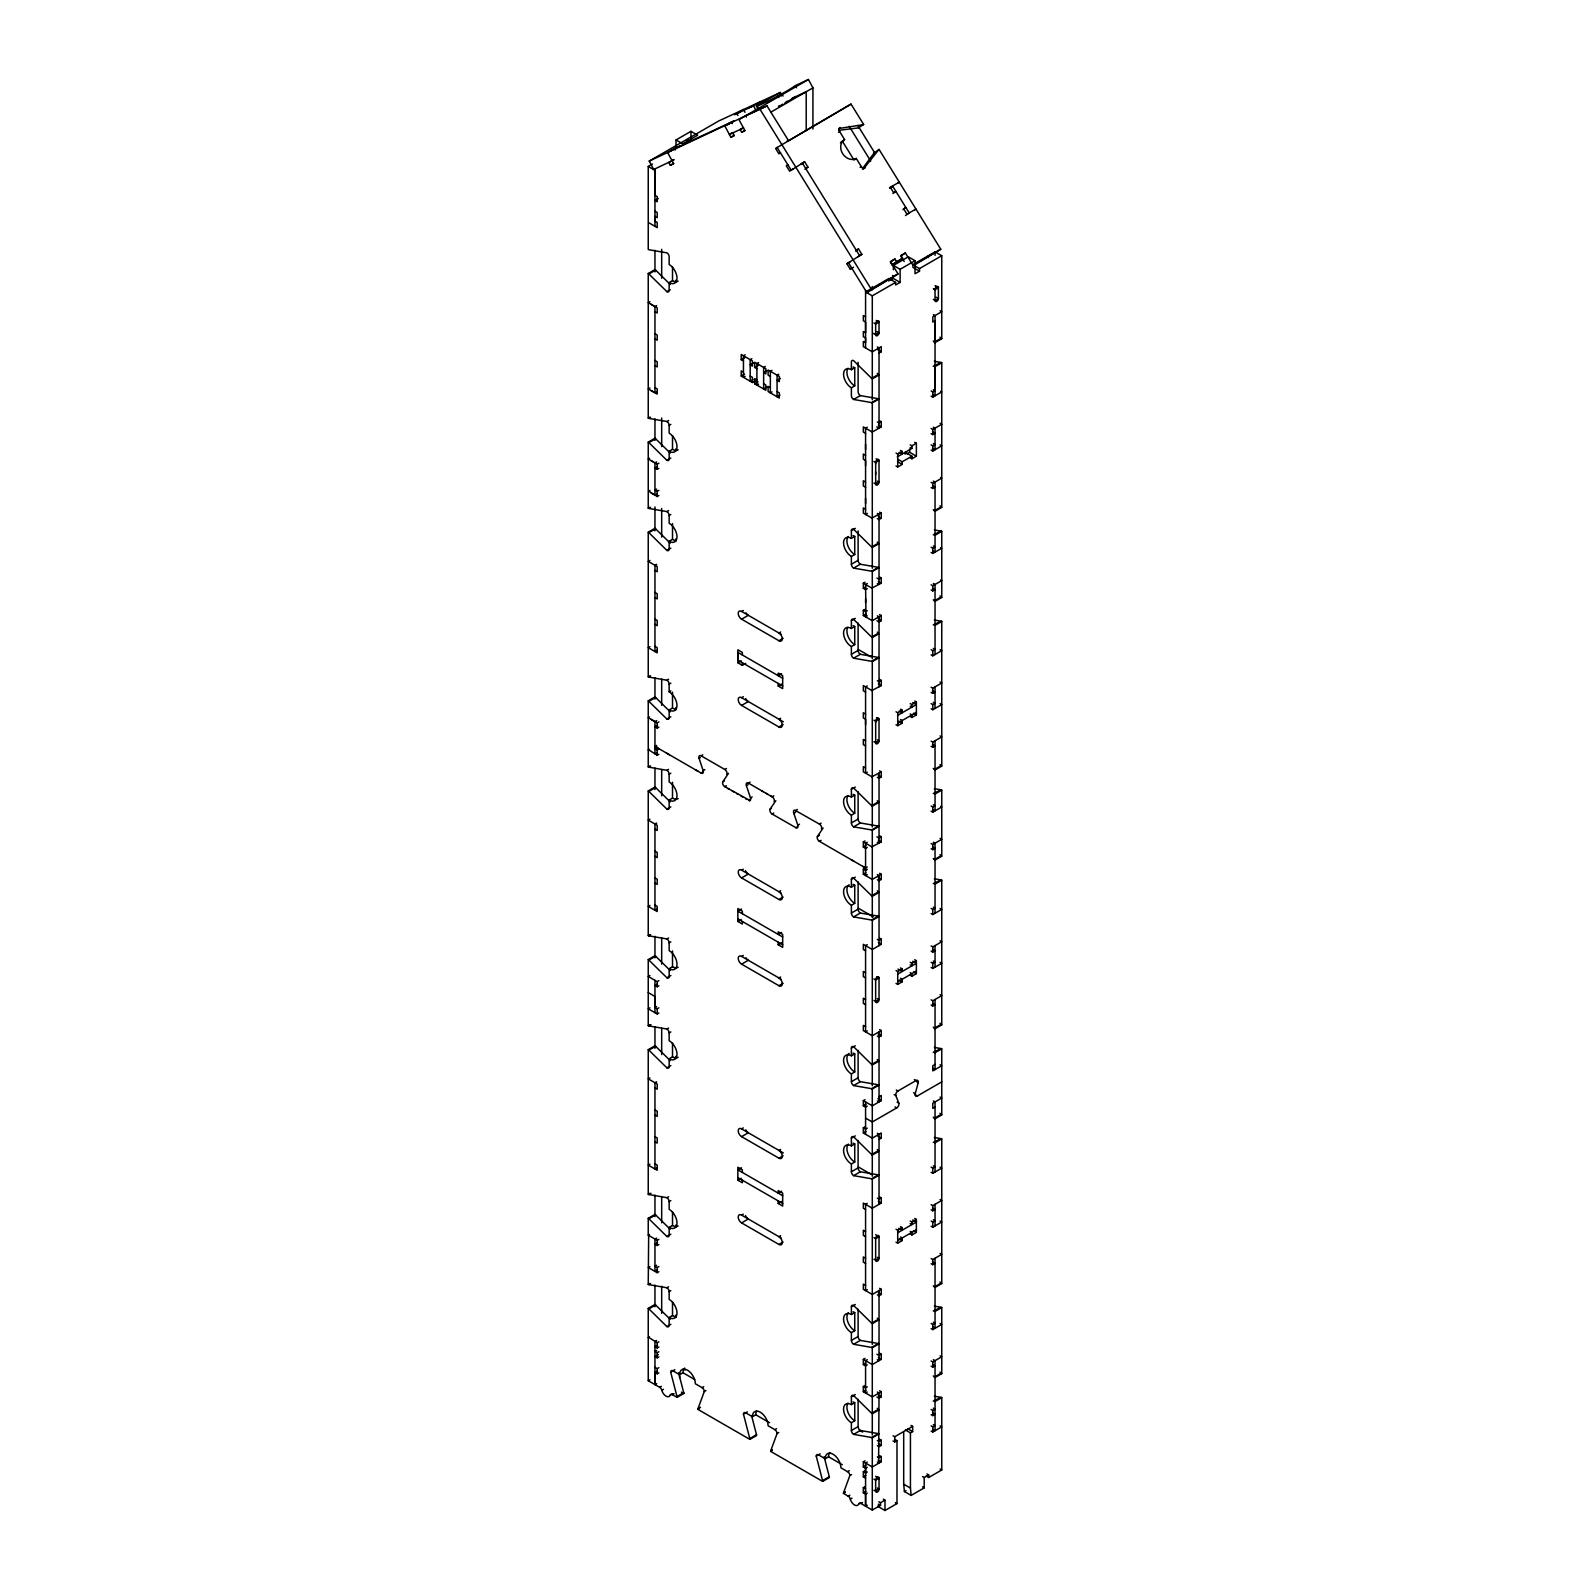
<?xml version="1.0" encoding="UTF-8"?>
<svg xmlns="http://www.w3.org/2000/svg" width="1590" height="1590" viewBox="0 0 1590 1590"><rect width="100%" height="100%" fill="white"/><g stroke="black" fill="none" stroke-linecap="round" stroke-linejoin="round"><path stroke-width="1.5" d="M668.595 1196.714L666.906 1197.687L648.879 1194.547A3.16 1.829 60 0 1 648.243 1194.289L648.243 1049.678L654.961 1045.783A3.16 1.829 60 0 1 655.597 1046.26L670.245 1060.649M670.245 970.556L655.597 956.186A3.16 1.829 60 0 0 654.961 955.709L648.243 959.585L648.243 1025.649A3.16 1.829 60 0 0 648.839 1025.908L666.906 1029.028L668.595 1028.074M668.595 937.981L666.906 938.955L648.879 935.834A3.16 1.829 60 0 1 648.243 935.576L648.243 790.945L654.961 787.07A3.16 1.829 60 0 1 655.597 787.547L670.245 801.917M670.245 711.843L655.597 697.454A3.16 1.829 60 0 0 654.961 696.976L648.243 700.852L648.243 766.917A3.16 1.829 60 0 0 648.839 767.175L666.906 770.315L668.595 769.341M668.595 679.248L666.906 680.222L648.879 677.101A3.16 1.829 60 0 1 648.243 676.843L648.243 532.213L654.961 528.337A3.16 1.829 60 0 1 655.597 528.814L670.245 543.204M668.595 420.535L666.906 421.509L648.879 418.389A3.16 1.829 60 0 1 648.243 418.11L648.243 273.5L654.961 269.604A3.16 1.829 60 0 1 655.597 270.081L670.245 284.471M656.65 1383.618L654.961 1384.592L654.961 1372.508L657.485 1371.057M654.961 1012.671L654.961 996.493L648.243 992.617M654.961 168.878L654.961 195.272L657.207 196.564L657.207 201.751L654.941 200.439L658.3 198.492M795.537 85.502L808.436 79.5L812.927 87.867L812.927 129.048M867.266 1493.149L865.576 1494.123L865.576 1506.187L867.266 1505.213M865.596 1478.163L863.33 1476.872L863.33 1471.684L865.576 1472.976L865.576 1468.246L867.266 1467.272M867.266 842.243L865.576 843.197L865.576 875.553L867.266 874.58M867.266 772.164L865.576 773.138L865.576 686.9L867.266 685.926M865.576 724.623L865.576 719.236L863.33 717.945L863.33 712.757L865.576 714.049M865.576 602.67L865.576 598.635M867.266 583.51L865.576 584.484L865.994 617.059M865.576 503.633L865.576 498.227M865.576 487.454L865.576 433.335L863.33 432.043L863.33 426.875L872.294 432.043L881.257 426.875L881.257 421.688L879.588 420.734M865.576 465.89L865.576 460.504L863.33 459.212L863.33 454.044L865.576 455.336M865.576 449.732L865.576 444.326M865.576 433.553L865.576 428.167L867.266 427.193M865.576 347.912L865.576 290.493M851.385 646.554L854.744 644.606L854.744 626.5L851.385 628.447A11.09 6.4 60 0 0 843.555 632.959A11.09 6.4 60 0 0 851.385 646.554L851.385 654.305A3.16 1.829 60 0 0 853.631 658.2L860.349 654.305L878.376 657.445A3.16 1.829 60 0 1 879.031 657.704L872.294 661.579L872.294 826.979M851.385 556.46L854.744 554.532L854.744 536.426L851.385 538.354A11.09 6.4 60 0 0 843.555 542.886A11.09 6.4 60 0 0 851.385 556.46L851.385 564.231A3.16 1.829 60 0 0 853.631 568.107L860.349 564.231L878.376 567.352A3.16 1.829 60 0 1 879.031 567.61L872.294 571.506L872.294 658.717M851.385 387.821L854.744 385.893L854.744 367.767L851.385 369.715A11.09 6.4 60 0 0 843.555 374.246A11.09 6.4 60 0 0 851.385 387.821L851.385 395.592A3.16 1.829 60 0 0 853.631 399.468L860.349 395.592L878.376 398.712A3.18 1.829 60 0 1 879.031 398.971L872.294 402.846L872.294 568.246M893.381 269.783L893.381 265.431L900.099 269.306L900.099 282.384L895.607 284.968L895.607 282.384L872.294 295.839L872.294 399.825M872.294 289.897L872.294 286.597M851.385 815.193L854.744 813.245L854.744 795.139L851.385 797.087A11.09 6.4 60 0 0 843.555 801.618A11.09 6.4 60 0 0 851.385 815.193L851.385 822.964A3.16 1.829 60 0 0 853.631 826.84L860.349 822.964L878.376 826.084A3.16 1.829 60 0 1 879.031 826.343L872.294 830.219L872.294 917.45M875.653 474.575L875.653 471.872M875.653 463.803L875.673 462.452A2.365 1.371 -60 0 1 877.342 459.53A2.365 1.371 -60 0 1 879.012 460.504L879.031 482.068A2.365 1.371 -60 0 1 877.342 484.97A2.365 1.371 -60 0 1 875.653 484.016L873.983 483.042M875.653 722.516L875.673 721.164A2.365 1.371 -60 0 1 877.342 718.263A2.365 1.371 -60 0 1 879.012 719.236L879.031 740.801A2.365 1.371 -60 0 1 877.342 743.703A2.365 1.371 -60 0 1 875.653 742.729L873.983 741.755M928.322 257.56L928.322 255.91M933.27 509.675L934.403 510.788A3.16 1.829 60 0 0 935.039 511.265L941.757 507.369L941.757 362.759L935.039 366.634L935.039 395.831L932.793 394.539M941.757 255.732L919.517 268.571L912.799 264.695L935.039 251.856L941.757 255.732L941.757 338.73L935.039 342.605L935.039 315.575L933.35 314.601M935.039 255.334L935.039 252.035M933.27 768.407L934.403 769.5A3.16 1.829 60 0 0 935.039 769.977L941.757 766.102L941.757 621.471A3.16 1.829 60 0 0 941.161 621.233M654.961 746.545L656.65 745.432M823.123 827.993L817.379 836.479A3.16 1.829 60 0 0 819.267 841.249L865.576 868.001L867.266 867.027M703.376 771.905L701.13 773.058L654.961 746.406L657.843 748.055M941.757 1081.876L917.351 1095.967A3.16 1.829 -60 0 1 915.244 1093.701L918.225 1082.631A3.16 1.829 -60 0 0 916.079 1080.524L914.409 1079.55M751.772 1416.352L756.502 1434.717A3.16 1.829 60 0 1 756.601 1435.512L749.864 1439.387L697.891 1409.376A3.16 1.829 60 0 1 697.97 1408.72L704.291 1391.508L705.98 1390.534M824.157 1456.857L829.284 1476.732A3.16 1.829 60 0 1 829.384 1477.527L822.646 1481.403L770.673 1451.392A3.16 1.829 60 0 1 770.753 1450.736L777.073 1433.524L778.762 1432.55M851.544 1474.586L849.855 1475.56L843.555 1492.732L845.224 1491.758M750.003 800.545L724.643 786.613A3.16 1.829 60 0 1 722.754 781.843L728.498 773.356M821.454 828.966A3.16 1.829 60 0 0 819.426 824.097L794.801 810.125A3.16 1.829 60 0 0 793.668 812.788L797.842 825.329A3.16 1.829 60 0 1 796.312 827.933L772.084 814.02A3.16 1.829 60 0 1 770.077 809.151L775.821 800.684M862.337 168.858L874.023 153.117A3.16 2.584 54.8 0 1 874.58 152.62M863.211 169.315L878.515 149.937A3.16 2.584 54.8 0 1 879.091 149.46L940.783 249.233L912.759 265.987M780.392 152.739L778.901 153.813L775.582 148.427L851.028 104.105L863.628 124.457L858.421 127.896L838.546 130.36M905.465 215.564L909.202 212.921L892.566 185.99L889.565 188.117M787.169 141.113L788.302 140.317L766.996 105.874L745.69 115.712L746.445 117.123M851.028 104.105L787.606 141.291M838.785 128.532L862.913 124.716A3.16 2.584 54.8 0 0 863.628 124.457M787.805 164.724L786.315 165.797L789.654 171.183L804.6 161.783L807.939 167.149L804.938 169.275M838.486 132.328L839.619 131.533A3.16 2.584 54.8 0 1 840.196 127.538M801.241 163.85L802.354 163.074L859.594 255.612M801.599 163.889L804.6 161.783M840.434 142.802A11.09 9.043 54.8 0 1 842.362 141.192L844.608 139.602L839.619 131.533M865.179 167.944A3.16 2.584 54.8 0 1 861.263 166.533L856.275 158.463L854.029 160.034L842.362 141.192M874.023 153.117L879.091 149.46M860.15 167.328L861.263 166.533M898.151 182.91L899.284 182.115L890.32 187.302L893.64 192.668L895.885 191.376L892.884 193.503M902.881 209.661L905.883 207.535L903.637 208.827L906.976 214.213L915.939 209.045L914.806 209.84M855.5 251.061L858.501 248.934L861.84 254.32L858.103 256.666M853.572 267.18L850.213 269.108L846.874 263.721L861.84 254.32M850.213 269.108L851.703 268.054M892.069 264.854L896.561 261.674L894.892 258.991L890.4 262.151L892.069 264.854L898.032 261.396L902.544 258.216L900.874 255.533L905.346 252.949L910.911 261.913M905.346 252.949L900.854 256.109L904.193 261.495M848.384 262.668L866.828 292.52L898.052 273.917L890.42 261.575L894.892 258.991M866.828 292.52L898.052 273.917M781.505 94.565L780.372 92.478L756.939 105.457C752.01 109.67 784.884 93.174 795.258 85.661L796.391 87.748M788.918 100.727L786.136 101.74M789.753 100.21L791.423 99.176M792.257 98.66L796.431 96.096M649.495 458.278L648.243 458.993L648.243 508.204A3.16 1.829 60 0 0 648.839 508.442L666.906 511.582L668.595 510.609M648.66 491.091L657.207 496.517L658.876 495.543M649.495 716.991L648.243 717.726L657.207 722.894L658.876 721.92M658.876 754.276L657.207 755.23L648.66 749.824M670.463 150.951L671.596 150.315M672.153 149.977L673.266 149.341M727.703 124.497L728.816 123.841M729.373 123.523L730.506 122.867M668.595 1286.787L666.906 1287.761L648.879 1284.64A3.16 1.829 60 0 1 648.243 1284.382L648.66 1234.933M873.983 1490.227L875.653 1491.201L875.653 1480.091A2.385 1.371 -60 0 1 877.342 1477.189A2.385 1.371 -60 0 1 879.031 1478.163L875.653 1480.091L873.983 1479.137M676.028 139.96L690.974 131.334L697.692 135.21L682.766 143.835L676.028 139.96L676.028 148.665M673.842 159.954L653.709 169.474L649.217 161.107L718.68 120.999L780.372 92.478M673.882 159.556L668.833 162.478L670.324 165.261L673.663 163.73L667.661 152.561L676.625 147.393M677.718 147.155L679.964 145.863M737.899 113.148L740.145 111.857M747.896 108.517L750.122 107.226M648.243 273.5A3.16 1.829 60 0 1 648.879 273.977L666.906 291.666A3.16 1.829 60 0 0 669.152 290.374L669.152 282.603A11.09 6.4 60 0 0 677.002 278.091A11.09 6.4 60 0 0 669.152 264.497L669.152 256.745A3.16 1.829 60 0 0 666.906 252.85L648.879 249.729A3.16 1.829 60 0 1 648.243 249.471L648.243 166.473L652.476 164.028M751.215 106.987L760.179 101.8L761.292 103.907M728.299 123.762L730.525 122.47M732.732 132.924L734.222 135.726L730.903 137.257L724.901 126.107L733.865 120.939L674.379 148.685L675.134 150.076M808.436 79.5L738.972 119.608L744.975 130.758L741.636 132.288L740.145 129.505L743.504 127.558M649.217 161.107L766.996 105.874M670.324 165.261L673.703 163.313M732.195 132.845L729.393 134.474L743.464 127.975M770.832 112.174L812.927 87.867M730.903 137.257L734.262 135.309M741.636 132.288L744.995 130.36M792.814 169.156L791.144 170.11L777.073 147.373M805.693 168.461L807.939 167.149M648.879 273.977L655.597 270.081M669.152 282.603L672.51 280.675A11.09 6.4 60 0 0 678.155 281.152M654.961 311.739L657.207 313.031L657.207 307.864L648.243 302.676L649.913 301.722M666.906 291.666L670.264 289.718M656.65 305.598L654.961 306.572L654.961 392.809L657.207 391.518M889.744 188.196L893.282 186.348M856.275 250.226L858.501 248.934M846.874 263.721L850.233 261.793M654.961 387.642L657.207 388.934L657.207 394.101L648.243 388.934L649.913 387.96M896.561 261.674L902.544 258.216M893.381 265.431L908.307 256.805L915.025 260.68L915.025 273.758L919.517 271.175L919.517 268.571M745.154 354.809L743.464 355.782L743.464 377.347L745.154 376.373M753.541 362.898L750.182 364.845L752.428 366.137L752.428 360.95L741.218 354.491L741.218 359.658L744.597 357.73M900.099 269.306L915.025 260.68M895.607 282.384L888.889 278.488L865.576 291.964L872.294 295.839M648.243 418.11L649.913 417.156M940.783 249.233L912.978 265.291L912.004 263.721M751.871 358.684L750.182 359.658L750.182 381.222L752.984 379.613M648.879 418.389L650.568 417.415M890.38 280.218L893.381 278.488L900.099 282.384M758.589 362.58L756.9 363.553L756.9 385.098L758.589 384.144M766.996 370.669L763.637 372.597L765.863 373.889L765.863 368.721L754.674 362.242L754.674 367.429L758.033 365.481M743.464 372.159L741.218 370.868L741.218 376.055L744.597 374.107M765.307 366.455L763.637 367.429L763.637 388.993L766.996 387.046M670.245 453.11L655.597 438.741A3.16 1.829 60 0 0 654.961 438.264L648.243 442.139A3.16 1.829 60 0 1 648.879 442.616L666.906 460.305A3.16 1.829 60 0 0 669.152 459.013L669.152 451.262A11.09 6.4 60 0 0 677.002 446.73A11.09 6.4 60 0 0 669.152 433.136L669.152 425.385L670.841 424.411M772.024 370.331L770.355 371.305L770.355 392.869L772.024 391.895M741.218 376.055L752.428 382.514L755.787 380.586M648.879 442.616L655.597 438.741M756.919 379.93L754.674 378.639L754.674 383.806L758.033 381.878M778.762 374.226L777.073 375.18L777.073 396.745L779.875 395.135M780.432 378.42L777.073 380.368L779.319 381.66L779.319 376.472L768.109 370.013L768.109 375.18L770.355 376.472M935.039 289.599L933.35 288.625L935.039 289.698L938.398 287.77A2.385 1.371 -60 0 0 936.729 286.677A2.385 1.371 -60 0 0 935.039 289.599L935.039 300.49L938.398 298.542L938.398 287.651L935.874 286.2M669.152 451.262L672.51 449.314A11.09 6.4 60 0 0 678.155 449.811M879.031 332.708A2.385 1.371 -60 0 1 877.342 335.629A2.385 1.371 -60 0 1 875.653 334.655L875.653 323.863A2.385 1.371 -60 0 1 877.342 320.961A2.385 1.371 -60 0 1 879.031 321.935L879.031 332.827L875.653 334.774L873.566 333.443M656.65 461.915L654.961 462.889L654.961 495.225L657.207 493.934M648.243 442.139L648.243 458.993L657.207 464.181L658.876 463.207M666.906 460.305L670.841 458.039M657.485 466.605L654.961 468.056L657.207 469.348L658.876 468.374M879.031 353.099L881.257 351.807L881.257 346.62L872.294 351.807L863.33 346.62L863.33 341.453L865.576 342.744L865.576 337.994L863.33 336.702L863.33 331.535L865.596 332.847L865.596 322.055L863.33 320.763L863.33 315.575L865.576 316.867M649.913 490.376L648.799 491.668M656.65 489.084L654.961 490.038L657.207 491.33L658.876 490.376M871.658 378.36L878.376 374.485A3.16 1.829 60 0 0 879.031 374.962L872.294 378.837A3.16 1.829 60 0 1 871.658 378.36L853.631 360.652A3.16 1.829 60 0 0 851.385 361.944L851.385 369.715M933.27 341.035L934.403 342.128L941.121 338.253A3.16 1.829 60 0 0 941.757 338.73M648.243 508.204L649.913 507.23M648.879 508.462L650.568 507.488M648.243 532.213A3.16 1.829 60 0 1 648.879 532.69L666.906 550.398A3.16 1.829 60 0 0 669.152 549.106L669.152 541.335A11.09 6.4 60 0 0 677.002 536.804A11.09 6.4 60 0 0 669.152 523.229L669.152 515.458L670.841 514.504M878.376 398.712L871.658 402.588L853.631 399.468M933.27 366.177L941.121 362.48A3.16 1.829 60 0 1 941.757 362.759M648.879 532.69L655.597 528.814M669.152 541.335L672.51 539.388A11.09 6.4 60 0 0 676.346 540.461M881.257 421.688L879.031 423L877.342 422.026M931.124 390.981L932.793 391.935L935.039 390.643L935.039 320.763L932.793 322.055L932.793 316.867L941.757 311.7L940.087 310.726M666.906 550.398L670.841 548.133M649.913 560.435L648.243 561.409L657.207 566.577L657.207 571.764L654.961 570.472M931.124 396.149L932.793 397.122L941.757 391.935L940.644 391.299M656.65 564.331L654.961 565.285L654.961 651.542L657.207 650.231M873.983 461.478L875.673 462.452L879.031 460.504L876.09 458.814M931.124 428.485L932.793 429.459L941.757 424.291L940.087 423.318M896.025 453.051L897.714 454.024L902.186 451.441L902.186 454.024L899.244 452.335M910.215 444.862L911.905 445.836L916.377 443.252L916.377 456.191L911.905 458.775L910.215 457.801M931.124 433.673L932.793 434.627L935.039 433.335L932.515 431.884M897.297 456.867L911.905 448.42L911.905 445.836M906.856 453.925L909.659 452.295L916.377 456.191M897.575 459.113L902.186 461.796L911.905 456.191L911.905 458.775M931.124 444.882L932.793 445.836L935.039 444.544L933.35 443.59M896.025 465.989L897.714 466.963L902.186 464.379L902.186 461.796M875.653 482.664L875.673 483.996L879.031 482.068L877.342 481.094M931.124 450.05L932.793 451.023L941.757 445.836L940.087 444.882M865.994 514.643L867.266 513.431M649.913 646.673L648.243 647.647L657.207 652.834L657.207 647.647L654.961 646.355M871.877 518.042L881.257 513.113L881.257 518.28L879.031 519.572L877.342 518.618M931.124 482.386L932.793 483.36L941.757 478.192L940.644 477.537M851.385 538.354L851.385 530.603L855.321 528.337M931.124 487.574L932.793 488.528L935.039 487.236L932.515 485.785M783.135 638.325L778.941 640.75L741.596 619.186A4.75 2.743 60 0 1 738.237 613.362A4.75 2.743 60 0 1 741.596 611.434L743.285 610.461M741.596 619.186L748.314 615.31A4.75 2.743 60 0 1 745.948 612.806M871.658 547L878.376 543.124A3.16 1.829 60 0 0 879.031 543.601L872.294 547.477A3.16 1.829 60 0 1 871.658 547L853.631 529.311A3.16 1.829 60 0 0 851.385 530.603M934.403 510.788L941.121 506.892A3.16 1.829 60 0 0 941.757 507.369M648.243 676.843L649.913 675.869M648.879 677.101L650.568 676.128M851.385 564.231L858.103 560.356L858.103 530.921M648.243 700.852A3.16 1.829 60 0 1 648.879 701.349L666.906 719.038A3.16 1.829 60 0 0 669.152 717.746L669.152 709.975A11.09 6.4 60 0 0 677.002 705.463A11.09 6.4 60 0 0 669.152 691.869L669.152 684.117L670.841 683.144M853.631 568.107L871.658 571.227L878.376 567.352M933.27 534.816L941.121 531.139A3.16 1.829 60 0 1 941.757 531.398L941.757 597.462L935.039 601.338A3.16 1.829 60 0 1 934.403 600.861L933.27 599.748M941.757 531.398L935.039 535.274A3.16 1.829 60 0 0 934.443 535.015M648.879 701.349L655.597 697.454M669.152 691.869L670.841 690.895M867.266 588.678L865.576 589.652L863.33 588.36L863.33 583.192L865.02 582.218M780.63 632.025L778.941 632.999A4.75 2.743 60 0 1 782.3 638.802A4.75 2.743 60 0 1 778.941 640.75M863.33 588.36L865.854 586.909M871.877 588.121L881.257 583.192L881.257 578.005L879.031 579.297L876.925 578.084M931.124 547.278L932.793 548.252L935.039 546.96L933.35 545.986M742.351 654.981L742.351 652.397L737.859 649.813L737.859 662.752L741.218 660.804M931.124 552.465L932.793 553.439L941.757 548.252L940.644 547.616M737.859 662.752L742.351 665.336L745.71 663.388M669.152 709.975L672.51 708.047A11.09 6.4 60 0 0 676.346 709.1M656.65 720.628L654.961 721.602L654.961 753.938L657.207 752.646M666.906 719.038L670.841 716.772M657.485 725.318L654.961 726.769L657.207 728.081L658.876 727.107M876.925 620.776L879.031 621.988L881.257 620.696L881.257 615.529L872.294 620.696L863.33 615.529L863.33 610.341L865.02 609.387M867.266 610.679L865.576 611.653L863.33 610.341M851.385 628.447L851.385 620.676L855.321 618.411M863.33 615.529L865.854 614.078M865.576 616.821L867.266 615.847M648.243 750.063L649.495 749.327M931.124 584.802L932.793 585.776L941.757 580.589L940.644 579.952M781.565 673.743L778.206 675.67L778.206 673.087L782.678 675.67L782.678 688.609L778.206 686.025L778.206 683.442M783.135 724.563L778.941 726.988L741.596 705.423A4.75 2.743 60 0 1 738.237 699.62A4.75 2.743 60 0 1 741.596 697.672L743.285 696.698M657.485 747.32L654.961 748.771L657.207 750.063L658.876 749.089M931.124 589.969L932.793 590.943L935.039 589.652L932.515 588.201M741.596 705.423L748.314 701.548A4.75 2.743 60 0 1 745.71 698.606M778.206 686.025L781.565 684.097M871.658 637.073L878.376 633.198A3.16 1.829 60 0 0 879.031 633.675L872.294 637.57A3.16 1.829 60 0 1 871.658 637.073L853.631 619.385A3.16 1.829 60 0 0 851.385 620.676M934.403 600.861L941.121 596.985A3.16 1.829 60 0 0 941.757 597.462M648.243 766.917L649.913 765.963M648.879 767.195L650.568 766.221M851.385 654.305L858.103 650.429L858.103 623.101M648.243 790.945A3.16 1.829 60 0 1 648.879 791.423L666.906 809.111A3.16 1.829 60 0 0 669.152 807.819L669.152 800.068A11.09 6.4 60 0 0 677.002 795.537A11.09 6.4 60 0 0 669.152 781.962L669.152 774.191L670.841 773.217M701.13 773.058L702.084 773.356A3.16 1.829 60 0 0 703.337 771.23L699.103 758.331A3.16 1.829 60 0 1 701.13 755.806L702.8 754.833M700.355 757.595L699.103 758.331M853.631 658.2L871.658 661.321L878.376 657.445M933.27 624.91L941.121 621.213L934.364 620.04M941.757 621.471L935.039 625.367A3.16 1.829 60 0 0 934.443 625.108M648.879 791.423L655.597 787.547M780.63 718.263L778.941 719.236A4.75 2.743 60 0 1 782.3 725.06A4.75 2.743 60 0 1 778.941 726.988M704.847 769.56L703.217 770.693M669.152 800.068L672.51 798.12A11.09 6.4 60 0 0 678.155 798.617M701.13 755.806L724.802 769.461L726.471 768.507M871.877 690.537L881.257 685.588L881.257 680.421L879.031 681.712L877.342 680.739M931.124 649.694L932.793 650.668L935.039 649.376L933.35 648.402M649.913 819.168L648.243 820.142L657.207 825.309L657.207 830.477L654.961 829.185M666.906 809.111L670.841 806.865M931.124 654.881L932.793 655.835L941.757 650.668L940.087 649.694M722.754 781.843L724.444 780.869M656.65 823.044L654.961 824.018L654.961 910.255L657.207 908.963M726.451 785.738L724.643 786.613M748.294 783.035L750.122 782.141M748.095 784.685L746.406 785.639L750.579 798.2A3.16 1.829 60 0 1 749.526 800.684L749.407 800.684M873.983 720.21L875.673 721.164L879.031 719.236L876.507 717.766M931.124 687.218L932.793 688.192L941.757 683.004L940.087 682.031M750.579 798.2L752.149 796.868M896.025 711.783L897.714 712.757L902.186 710.173L902.186 712.757L899.244 711.048M910.215 703.595L911.905 704.569L916.377 701.965L916.377 714.904L911.905 717.488L910.215 716.534M931.124 692.385L932.793 693.359L935.039 692.067L932.515 690.617M750.122 799.412L749.129 800.644M897.694 715.341L916.377 704.569L912.779 702.502M897.694 723.112L916.377 712.34M748.433 783.115L772.104 796.789L773.793 795.815M931.124 703.595L932.793 704.569L935.039 703.277L933.35 702.303M896.025 724.722L897.714 725.696L902.186 723.112L902.186 720.509L900.516 719.555M875.653 741.377L875.673 742.729L879.031 740.781L877.342 739.827M931.124 708.782L932.793 709.736L941.757 704.569L940.087 703.595M771.329 808.436L770.077 809.151M772.084 814.02L773.774 813.047M795.755 810.423L797.425 809.469M795.835 811.755L793.986 813.722M649.913 905.406L648.243 906.38L657.207 911.547L657.207 906.38L654.961 905.088M851.385 797.087L851.385 789.316L855.321 787.05M871.877 776.775L881.257 771.846L881.257 777.013L879.031 778.305L877.342 777.331M931.124 741.119L932.793 742.093L941.757 736.905L940.087 735.931M799.472 824.196L797.842 825.329M931.124 746.286L932.793 747.26L935.039 745.968L932.515 744.518M795.775 827.694L797.445 826.721M819.426 824.097L821.096 823.123M783.135 897.058L778.941 899.483L741.596 877.919A4.75 2.743 60 0 1 738.237 872.095A4.75 2.743 60 0 1 741.596 870.147L743.285 869.193M741.596 877.919L748.314 874.043A4.75 2.743 60 0 1 745.511 870.664M817.379 836.479L819.486 835.267M871.658 805.732L878.376 801.837A3.16 1.829 60 0 0 879.031 802.314L872.294 806.209A3.16 1.829 60 0 1 871.658 805.732L853.631 788.024A3.16 1.829 60 0 0 851.385 789.316M934.403 769.5L941.121 765.625A3.16 1.829 60 0 0 941.757 766.102M648.243 935.576L649.913 934.602M648.879 935.834L650.568 934.86M821.096 840.375L819.267 841.249M851.385 822.964L858.103 819.069L858.103 791.74M648.243 959.585A3.16 1.829 60 0 1 648.879 960.062L666.906 977.77A3.16 1.829 60 0 0 669.152 976.479L669.152 968.707A11.09 6.4 60 0 0 677.002 964.176A11.09 6.4 60 0 0 669.152 950.601L669.152 942.83L670.841 941.856M853.631 826.84L871.658 829.96L878.376 826.084M933.27 793.549L941.121 789.852A3.16 1.829 60 0 1 941.757 790.131L941.757 856.175L935.039 860.071A3.16 1.829 60 0 1 934.403 859.594L933.27 858.481M941.757 790.131L935.039 794.006A3.16 1.829 60 0 0 934.443 793.748M648.879 960.062L655.597 956.186M741.457 909.043L737.859 911.13L782.678 936.987M867.266 847.41L865.576 848.384L863.33 847.092L863.33 841.905L865.02 840.931M780.63 890.738L778.941 891.712A4.75 2.743 60 0 1 782.3 897.535A4.75 2.743 60 0 1 778.941 899.483M863.33 847.092L865.854 845.622M871.877 846.834L881.257 841.905L881.257 836.738L879.031 838.029L876.925 836.817M931.124 806.011L932.793 806.985L935.039 805.693L933.35 804.719M742.351 913.713L742.351 911.13L737.859 908.526L737.859 921.465L741.218 919.537M649.913 975.485L648.243 976.459L657.207 981.626L658.876 980.652M931.124 811.178L932.793 812.152L941.757 806.985L940.644 806.329M669.152 968.707L672.51 966.76A11.09 6.4 60 0 0 678.155 967.257M666.906 977.77L670.841 975.505M657.485 984.051L654.961 985.502L657.207 986.794L658.876 985.82M877.342 879.747L879.031 880.721L881.257 879.429L881.257 874.242L872.294 879.429L863.33 874.242L863.33 869.074L865.02 868.1M867.266 869.392L865.576 870.366L863.33 869.074M853.631 916.913L860.349 913.038L878.376 916.158A3.16 1.829 60 0 1 879.031 916.416L872.294 920.312A3.16 1.829 60 0 0 871.698 920.054L853.631 916.913A3.16 1.829 60 0 1 851.385 913.038L851.385 905.286A11.09 6.4 60 0 1 843.555 891.692A11.09 6.4 60 0 1 851.385 887.16L851.385 879.409L855.301 877.143M863.33 874.242L865.854 872.791M851.385 887.16L854.744 885.232L854.744 903.339L851.385 905.286M649.913 1007.822L648.243 1008.795L657.207 1013.963L658.876 1012.989M931.124 843.535L932.793 844.489L941.757 839.321L940.087 838.347M781.565 932.456L778.186 934.403L778.186 931.819L782.678 934.403L782.678 947.342L778.186 944.758L778.186 942.174M783.135 983.296L778.941 985.721L741.596 964.156A4.75 2.743 60 0 1 738.237 958.333A4.75 2.743 60 0 1 741.596 956.405L743.285 955.431M658.876 1007.822L657.207 1008.795L654.961 1007.504L656.65 1006.53M931.124 848.702L932.793 849.676L935.039 848.384L932.515 846.913M741.596 964.156L748.314 960.281A4.75 2.743 60 0 1 745.948 957.776M778.186 944.758L781.565 942.81M871.658 895.806L878.376 891.93A3.16 1.829 60 0 0 879.031 892.407L872.294 896.283A3.16 1.829 60 0 1 871.658 895.806L853.631 878.117A3.16 1.829 60 0 0 851.385 879.409M934.403 859.594L941.121 855.698A3.16 1.829 60 0 0 941.757 856.175M648.243 1025.649L649.913 1024.675M648.879 1025.908L650.986 1024.695M851.385 913.038L858.103 909.162L858.103 881.834M648.243 1049.678A3.16 1.829 60 0 1 648.879 1050.155L666.906 1067.844A3.16 1.829 60 0 0 669.152 1066.552L669.152 1058.781A11.09 6.4 60 0 0 677.002 1054.269A11.09 6.4 60 0 0 669.152 1040.675L669.152 1032.924L670.841 1031.95M871.658 920.034L878.376 916.158M933.27 883.623L941.121 879.946A3.16 1.829 60 0 1 941.757 880.204L941.757 1024.834L935.039 1028.71A3.16 1.829 60 0 1 934.403 1028.233L933.27 1027.12M941.757 880.204L935.039 884.08A3.16 1.829 60 0 0 934.443 883.841M648.879 1050.155L655.597 1046.26M780.63 976.995L778.941 977.949A4.75 2.743 60 0 1 782.3 983.773A4.75 2.743 60 0 1 778.941 985.721M669.152 1058.781L672.51 1056.853A11.09 6.4 60 0 0 678.155 1057.33M867.266 944.639L865.576 945.613L865.576 1031.85L867.266 1030.896M865.576 950.8L863.33 949.488L863.33 944.321L872.294 949.488L881.257 944.321L881.257 939.153L879.031 940.445L877.342 939.471M931.124 908.427L932.793 909.401L935.039 908.109L933.35 907.135M666.906 1067.844L670.841 1065.578M649.913 1077.901L648.243 1078.855L657.207 1084.042L657.207 1089.21L654.961 1087.918M931.124 913.594L932.793 914.568L941.757 909.401L940.087 908.427M656.65 1081.776L654.961 1082.75L654.961 1168.988L657.207 1167.696M931.124 945.931L932.793 946.905L941.757 941.737L940.087 940.763M896.025 970.516L897.714 971.47L902.186 968.886L902.186 971.47L897.992 969.045M910.215 962.308L911.905 963.282L916.377 960.698L916.377 973.637L911.905 976.22L910.215 975.246M931.124 951.118L932.793 952.092L935.039 950.8L932.515 949.329M897.694 974.074L916.377 963.302L912.779 961.235M897.694 981.845L916.377 971.053M931.124 962.328L932.793 963.302L935.039 962.01L933.35 961.036M896.025 983.455L897.714 984.409L902.186 981.825L902.186 979.241L900.516 978.267M931.124 967.495L932.793 968.469L941.757 963.302L940.087 962.328M649.913 1164.138L648.243 1165.112L657.207 1170.28L657.207 1165.112L654.961 1163.8M877.342 1036.064L879.031 1037.038L881.257 1035.746L881.257 1030.559L872.294 1035.746L863.33 1030.559L863.33 1025.391L865.576 1026.683M931.124 999.832L932.793 1000.806L941.757 995.638L940.087 994.664M853.631 1085.573L860.349 1081.677L878.376 1084.797A3.16 1.829 60 0 1 879.031 1085.076L872.294 1088.951A3.16 1.829 60 0 0 871.698 1088.693L853.631 1085.573A3.16 1.829 60 0 1 851.385 1081.677L851.385 1073.926A11.09 6.4 60 0 1 843.555 1060.331A11.09 6.4 60 0 1 851.385 1055.82L851.385 1048.049L855.301 1045.783M931.124 1005.019L932.793 1005.993L935.039 1004.701L932.515 1003.23M851.385 1055.82L854.744 1053.872L854.744 1071.978L851.385 1073.926M783.135 1155.771L778.941 1158.196L741.596 1136.651A4.75 2.743 60 0 1 738.237 1130.828A4.75 2.743 60 0 1 741.596 1128.88L743.285 1127.906M741.596 1136.651L748.314 1132.756A4.75 2.743 60 0 1 745.71 1129.814M871.658 1064.445L878.376 1060.57A3.16 1.829 60 0 0 879.031 1061.047L872.294 1064.922A3.16 1.829 60 0 1 871.658 1064.445L853.631 1046.757A3.16 1.829 60 0 0 851.385 1048.049M934.403 1028.233L941.121 1024.358A3.16 1.829 60 0 0 941.757 1024.834M648.243 1194.289L649.913 1193.315M648.879 1194.547L650.986 1193.335M851.385 1081.677L858.103 1077.801L858.103 1050.473M670.245 1229.289L655.597 1214.919A3.16 1.829 60 0 0 654.961 1214.442L648.243 1218.318A3.16 1.829 60 0 1 648.879 1218.795L666.906 1236.483A3.16 1.829 60 0 0 669.152 1235.192L669.152 1227.44A11.09 6.4 60 0 0 677.002 1222.909A11.09 6.4 60 0 0 669.152 1209.314L669.152 1201.563L670.841 1200.589M871.658 1088.693L878.376 1084.797M933.27 1052.262L941.121 1048.585A3.16 1.829 60 0 1 941.757 1048.844L941.757 1114.908L935.039 1118.784A3.16 1.829 60 0 1 934.403 1118.307L933.27 1117.214M941.757 1048.844L935.039 1052.719A3.16 1.829 60 0 0 934.443 1052.481M648.879 1218.795L655.597 1214.919M741.457 1167.775L737.859 1169.842L782.678 1195.72M867.266 1106.143L865.576 1107.097L863.33 1105.805L863.33 1100.638L865.02 1099.664M780.63 1149.471L778.941 1150.445A4.75 2.743 60 0 1 782.3 1156.268A4.75 2.743 60 0 1 778.941 1158.196M863.33 1105.805L865.854 1104.354M879.031 1096.762L881.257 1095.47L881.257 1100.638L872.294 1105.805L863.33 1100.638M935.039 1064.406L932.793 1065.717L932.793 1070.885L941.757 1065.717L940.087 1064.744M742.351 1172.426L742.351 1169.842L737.859 1167.259L737.859 1180.197L741.218 1178.25M648.243 1218.318L648.243 1235.172L649.495 1234.456M865.576 1118.108L872.294 1121.984L896.72 1107.892A3.16 1.829 -60 0 0 898.827 1103.182L895.826 1095.55A3.16 1.829 -60 0 1 897.972 1090.978L916.079 1080.524M669.152 1227.44L672.51 1225.493A11.09 6.4 60 0 0 678.155 1225.989M656.65 1238.093L654.961 1239.047L654.961 1271.404L657.485 1269.933M648.243 1235.172L657.207 1240.339L658.876 1239.385M666.906 1236.483L670.841 1234.218M657.485 1242.784L654.961 1244.235L657.207 1245.526L658.876 1244.553M879.031 1139.454L881.257 1138.142L881.257 1132.974L872.294 1138.142L863.33 1132.974L863.33 1127.807L865.02 1126.833M867.266 1128.125L865.576 1129.099L863.33 1127.807M853.631 1175.646L860.349 1171.77L878.376 1174.891A3.16 1.829 60 0 1 879.031 1175.149L872.294 1179.025A3.16 1.829 60 0 0 871.698 1178.786L853.631 1175.646A3.16 1.829 60 0 1 851.385 1171.77L851.385 1163.999A11.09 6.4 60 0 1 843.555 1150.425A11.09 6.4 60 0 1 851.385 1145.893L851.385 1138.122L855.301 1135.876M863.33 1132.974L865.854 1131.524M851.385 1145.893L854.744 1143.945L854.744 1162.071L851.385 1163.999M649.913 1266.554L648.243 1267.508L657.207 1272.696L658.876 1271.722M781.565 1191.188L778.186 1193.136L778.186 1190.552L782.678 1193.136L782.678 1206.075L778.186 1203.471L778.186 1200.887M783.135 1242.028L778.941 1244.453L741.596 1222.889A4.75 2.743 60 0 1 738.237 1217.066A4.75 2.743 60 0 1 741.596 1215.118L743.285 1214.144M656.65 1265.243L654.961 1266.216L657.207 1267.508L658.876 1266.554M935.039 1107.097L932.793 1108.389L932.793 1103.222L941.757 1098.054L940.087 1097.08M741.596 1222.889L748.314 1219.013A4.75 2.743 60 0 1 745.511 1215.615M778.186 1203.471L781.565 1201.543M871.658 1154.539L878.376 1150.643A3.16 1.829 60 0 0 879.031 1151.14L872.294 1155.016A3.16 1.829 60 0 1 871.658 1154.539L853.631 1136.83A3.16 1.829 60 0 0 851.385 1138.122M934.403 1118.307L941.121 1114.431A3.16 1.829 60 0 0 941.757 1114.908M648.243 1284.382L649.913 1283.408M648.879 1284.64L650.568 1283.667M851.385 1171.77L858.103 1167.875L858.103 1140.547M670.245 1319.362L655.597 1304.993A3.16 1.829 60 0 0 654.961 1304.515L648.243 1308.391A3.16 1.829 60 0 1 648.879 1308.868L666.906 1326.577A3.16 1.829 60 0 0 669.152 1325.285L669.152 1317.514A11.09 6.4 60 0 0 677.002 1312.982A11.09 6.4 60 0 0 669.152 1299.408L669.152 1291.637L670.841 1290.663M871.658 1178.766L878.376 1174.891M933.27 1142.355L941.121 1138.659A3.16 1.829 60 0 1 941.757 1138.937L941.757 1283.547L935.039 1287.443A3.16 1.829 60 0 1 934.403 1286.966L933.27 1285.853M941.757 1138.937L935.039 1142.812A3.16 1.829 60 0 0 934.443 1142.554M648.879 1308.868L655.597 1304.993M780.63 1235.708L778.941 1236.682A4.75 2.743 60 0 1 782.3 1242.505A4.75 2.743 60 0 1 778.941 1244.453M669.152 1317.514L672.51 1315.566A11.09 6.4 60 0 0 676.346 1316.639M867.266 1203.372L865.576 1204.346L865.576 1290.583L867.266 1289.609M865.576 1209.513L863.33 1208.221L863.33 1203.054L872.294 1208.221L881.257 1203.054L881.257 1197.866L879.031 1199.158L877.342 1198.204M931.124 1167.159L932.793 1168.113L935.039 1166.822L933.35 1165.848M658.876 1341.801L657.207 1342.755L648.66 1337.349M648.243 1337.588L649.495 1336.852M666.906 1326.577L670.841 1324.311M931.124 1172.327L932.793 1173.301L941.757 1168.113L940.087 1167.159M656.65 1340.489L654.961 1341.463L654.961 1384.592M657.485 1345.18L654.961 1346.65L657.207 1347.942L658.876 1346.969M656.65 1350.407L654.961 1351.381L657.207 1352.673L658.876 1351.719M658.3 1354.601L654.941 1356.548L657.207 1357.86L658.876 1356.886M931.124 1204.664L932.793 1205.637L941.757 1200.47L940.087 1199.496M654.941 1367.321L657.207 1368.632L658.876 1367.658M896.025 1229.229L897.714 1230.203L902.186 1227.619L902.186 1230.203L898.827 1228.255M910.215 1221.041L911.905 1222.014L916.377 1219.431L916.377 1232.369L911.905 1234.953L910.215 1233.979M931.124 1209.831L932.793 1210.805L935.039 1209.513L932.515 1208.062M897.694 1232.806L916.377 1222.014L912.779 1219.947M654.961 1372.508L657.207 1373.8L658.876 1372.846M648.243 1308.391L648.243 1380.716L649.932 1379.742M897.694 1240.558L916.377 1229.785M678.592 1372.806L683.72 1392.681A3.16 1.829 60 0 1 683.819 1393.476L677.082 1397.372A3.16 1.829 60 0 0 677.002 1396.576L670.682 1372.11L674.875 1369.686M931.124 1221.06L932.793 1222.014L935.039 1220.723L933.35 1219.749M896.025 1242.168L897.714 1243.141L902.186 1240.558L902.186 1237.974L900.516 1237M931.124 1226.228L932.793 1227.202L941.757 1222.014L940.087 1221.06M684.753 1368.056A11.09 6.4 60 0 0 683.004 1372.746L679.645 1374.694L679.645 1377.616M648.243 1380.716L659.691 1387.315L661.361 1386.341M659.691 1387.315A3.16 1.829 60 0 1 661.798 1390.256L663.487 1389.282M661.798 1390.256A6.34 3.657 60 0 0 666.031 1396.159A6.34 3.657 60 0 0 670.245 1395.146L672.769 1393.675M670.245 1395.146A3.16 1.829 60 0 1 672.371 1394.629L674.041 1393.655M677.002 1396.576L683.72 1392.681M670.682 1372.11A3.16 1.829 60 0 1 672.928 1370.819L679.645 1374.694A11.09 6.4 60 0 1 687.496 1370.163A11.09 6.4 60 0 1 695.327 1383.757L702.045 1387.633L703.734 1386.659M853.631 1344.285L860.349 1340.41L878.376 1343.53A3.16 1.829 60 0 1 879.031 1343.789L872.294 1347.664A3.16 1.829 60 0 0 871.698 1347.426L853.631 1344.285A3.16 1.829 60 0 1 851.385 1340.41L851.385 1332.639A11.09 6.4 60 0 1 843.555 1319.064A11.09 6.4 60 0 1 851.385 1314.533L851.385 1306.781L855.301 1304.515M877.342 1294.797L879.031 1295.751L881.257 1294.459L881.257 1289.291L872.294 1294.459L863.33 1289.291L863.33 1284.124L865.576 1285.416M931.124 1258.564L932.793 1259.538L941.757 1254.371L940.087 1253.397M931.124 1263.732L932.793 1264.706L935.039 1263.414L932.515 1261.963M851.385 1314.533L854.744 1312.605L854.744 1330.711L851.385 1332.639M697.99 1408.68L700.494 1407.229M697.891 1409.376L699.56 1408.402M871.658 1323.178L878.376 1319.303A3.16 1.829 60 0 0 879.031 1319.779L872.294 1323.655A3.16 1.829 60 0 1 871.658 1323.178L853.631 1305.489A3.16 1.829 60 0 0 851.385 1306.781M934.403 1286.966L941.121 1283.07A3.16 1.829 60 0 0 941.757 1283.547M851.385 1340.41L858.103 1336.534L858.103 1309.206M749.864 1439.387A3.16 1.829 60 0 0 749.784 1438.592L743.464 1414.126L747.38 1411.86M871.658 1347.406L878.376 1343.53M933.27 1310.995L941.121 1307.318A3.16 1.829 60 0 1 941.757 1307.576L941.757 1373.641L935.039 1377.516A3.16 1.829 60 0 1 934.403 1377.039L933.27 1375.926M743.464 1414.126A3.16 1.829 60 0 1 745.71 1412.834L752.428 1416.71L755.787 1414.782A11.09 6.4 60 0 1 756.661 1411.125M941.757 1307.576L935.039 1311.452A3.16 1.829 60 0 0 934.443 1311.194M867.266 1364.856L865.576 1365.83L863.33 1364.538L863.33 1359.37L865.02 1358.397M867.266 1359.688L865.576 1360.662L865.576 1392.999L867.266 1392.025M863.33 1364.538L865.854 1363.087M863.33 1359.37L872.294 1364.538L881.257 1359.37L881.257 1354.183L879.031 1355.475L876.925 1354.263M931.124 1323.456L932.793 1324.43L935.039 1323.138L933.35 1322.165M931.124 1328.644L932.793 1329.618L941.757 1324.43L940.087 1323.456M749.784 1438.592L756.502 1434.717M752.428 1416.71A11.09 6.4 60 0 1 760.278 1412.178A11.09 6.4 60 0 1 768.109 1425.773L774.827 1429.649L776.516 1428.675M876.925 1396.954L879.031 1398.167L881.257 1396.875L881.257 1391.707L872.294 1396.875L863.33 1391.707L863.33 1386.52L865.02 1385.566M867.266 1386.858L865.576 1387.812L863.33 1386.52M853.631 1434.379L860.349 1430.483L878.376 1433.604A3.16 1.829 60 0 1 879.031 1433.882L872.294 1437.757A3.16 1.829 60 0 0 871.698 1437.499L853.631 1434.379A3.16 1.829 60 0 1 851.385 1430.483L851.385 1422.732A11.09 6.4 60 0 1 843.555 1409.138A11.09 6.4 60 0 1 851.385 1404.626L851.385 1396.855L855.301 1394.589M863.33 1391.707L865.854 1390.256M770.772 1450.716L772.442 1449.742M851.385 1404.626L854.744 1402.678L854.744 1420.784L851.385 1422.732M770.673 1451.392L772.343 1450.418M931.124 1360.98L932.793 1361.954L941.757 1356.767L940.087 1355.813M931.124 1366.148L932.793 1367.122L935.039 1365.83L932.515 1364.379M871.658 1413.252L878.376 1409.376A3.16 1.829 60 0 0 879.031 1409.853L872.294 1413.729A3.16 1.829 60 0 1 871.658 1413.252L853.631 1395.563A3.16 1.829 60 0 0 851.385 1396.855M934.403 1377.039L941.121 1373.164A3.16 1.829 60 0 0 941.757 1373.641M851.385 1430.483L858.103 1426.608L858.103 1399.279M822.646 1481.403A3.16 1.829 60 0 0 822.567 1480.608L816.246 1456.142L820.162 1453.876M816.246 1456.142A3.16 1.829 60 0 1 818.492 1454.85L825.21 1458.726L828.569 1456.798A11.09 6.4 60 0 1 829.841 1452.584M871.658 1437.499L878.376 1433.604M933.27 1401.068L941.121 1397.391A3.16 1.829 60 0 1 941.757 1397.65L941.757 1469.975L928.699 1477.507L926.175 1476.057M941.757 1397.65L935.039 1401.525A3.16 1.829 60 0 0 934.443 1401.287M877.342 1445.707L879.031 1446.681L881.257 1445.389L881.257 1440.222L879.031 1441.514L877.342 1440.54M931.124 1409.495L932.793 1410.469L935.039 1409.157L933.35 1408.203M893.063 1435.77L894.733 1436.744L912.66 1426.389L912.66 1431.576L910.434 1432.868L905.386 1429.947M931.124 1414.663L932.793 1415.637L935.039 1414.345L932.515 1412.894M822.567 1480.608L829.284 1476.732M893.063 1440.957L894.733 1441.911L896.979 1440.62L896.979 1503.583L884.994 1510.5L878.276 1506.624L878.276 1505.174M865.576 1468.246L863.33 1466.954L863.33 1461.767L865.02 1460.812M825.21 1458.726A11.09 6.4 60 0 1 833.061 1454.214A11.09 6.4 60 0 1 840.891 1467.789L847.609 1471.664L849.298 1470.69M867.266 1462.104L865.576 1463.058L865.576 1506.187M863.33 1466.954L865.854 1465.483M863.33 1461.767L872.294 1466.954L881.257 1461.767L881.257 1456.599L879.031 1457.891L877.342 1456.917M931.124 1425.872L932.793 1426.846L935.039 1425.554L933.35 1424.58M863.33 1471.684L865.02 1470.73M878.594 1463.317L879.031 1392.999L877.342 1392.025M931.124 1431.06L932.793 1432.014L941.757 1426.846L940.087 1425.872M865.576 1472.976L867.266 1472.022M863.33 1476.872L865.854 1475.401M862.535 1502.49L860.846 1503.464A3.16 1.829 60 0 0 858.739 1503.961A6.34 3.657 60 0 1 854.526 1504.975A6.34 3.657 60 0 1 850.292 1499.092A3.16 1.829 60 0 0 848.186 1496.15L843.455 1493.408L845.125 1492.434M848.186 1496.15L849.855 1495.176M865.576 1494.123L863.33 1492.811L863.33 1487.644L865.02 1486.67M850.292 1499.092L851.982 1498.118M863.33 1492.811L865.854 1491.36M875.653 1490.883L879.031 1488.936M858.739 1503.961L860.846 1502.749M878.833 1501.775L880.522 1502.729L884.994 1500.145L884.994 1510.5M922.538 1476.534L924.207 1477.507L928.699 1474.924L928.699 1477.507M860.846 1503.464L872.294 1510.063L880.522 1505.332L880.522 1502.729M903.696 1432.431L903.696 1484.186L904.412 1491.519L906.042 1490.585M904.412 1491.519L911.13 1495.415L924.207 1487.862L924.207 1477.507M781.724 94.029L783.055 95.996M785.977 102.515L784.625 103.251M782.856 104.165L781.167 104.96M778.007 95.957L778.861 97.527M686.383 140.337L688.053 139.562M792.158 98.242L794.98 96.93M797.783 95.638L806.209 91.743L806.209 130.638M778.464 106.212L779.816 105.576M934.364 361.328L941.121 362.48M934.364 529.967L941.121 531.139M934.364 788.68L941.121 789.852M934.364 878.773L941.121 879.946M934.364 1047.413L941.121 1048.585M934.364 1137.486L941.121 1138.659M934.364 1306.145L941.121 1307.318M934.364 1396.219L941.121 1397.391M747.757 782.837L747.876 782.876A3.16 1.829 60 0 0 746.306 785.301L746.306 785.301M912.799 267.279L919.517 271.175M935.059 285.842L938.398 287.77M936.291 297.211L938.398 298.423A2.385 1.371 -60 0 1 936.729 301.345A2.385 1.371 -60 0 1 935.039 300.371M933.35 299.397L935.039 300.49M648.243 166.473L654.961 170.369L654.961 226.317M876.229 320.425L879.031 322.055L875.653 323.982L873.983 322.909M876.925 331.495L879.031 332.827M654.941 211.212L657.207 212.523L657.207 217.691L654.961 216.399L654.961 221.149L657.207 222.441L657.207 227.608L648.799 222.759M877.342 346.958L879.031 347.912L879.031 428.167L876.786 426.875M877.899 349.86L881.257 351.807M933.35 389.689L935.039 390.643M933.35 427.193L935.039 428.167L935.039 449.732L932.515 448.261M914.707 442.278L916.377 443.252M878.316 425.166L881.257 426.875M910.215 447.446L911.905 448.42M652.158 304.942L651.045 304.306M653.848 305.916L652.715 305.28M911.905 456.191L905.187 452.295L905.187 454.243M900.516 450.467L902.186 451.441M741.218 359.658L743.464 360.95M754.674 367.429L756.919 368.721M933.35 481.094L935.039 482.068L935.039 552.147L932.793 550.836M750.182 376.055L752.428 377.347L752.428 382.514M763.637 383.806L765.863 385.098L765.863 390.285L754.674 383.806M770.355 387.702L768.109 386.39L768.109 391.577L779.319 398.037L779.319 392.869L777.073 391.577M897.575 461.716L902.186 464.379M654.961 333.721L657.207 335.033L657.207 340.2L654.961 338.909M654.961 360.473L657.207 361.765L657.207 366.932L654.961 365.64M865.576 482.068L863.33 480.776L863.33 485.944L865.576 487.236L865.576 514.405M879.588 512.139L881.257 513.113M877.342 513.431L879.031 514.405L879.031 584.484L877.342 583.51M865.576 509.237L863.33 507.945L863.33 513.113L872.294 518.28M878.316 516.591L881.257 518.28M652.158 391.2L651.045 390.544M653.848 392.154L652.715 391.518M933.35 583.51L935.039 584.484L935.039 654.543M879.588 577.031L881.257 578.005M878.316 581.483L881.257 583.192M652.158 461.259L651.045 460.623M653.848 462.233L652.715 461.577M863.33 583.192L872.294 588.36M879.588 614.555L881.257 615.529M877.342 615.847L879.031 616.821L879.031 686.88M878.316 619.007L881.257 620.696M652.158 493.596L651.045 492.96M653.848 494.57L652.715 493.934M858.381 649.535L871.082 656.869M879.588 679.447L881.257 680.421M914.707 701.011L916.377 701.965M878.316 683.899L881.257 685.588M910.215 706.179L911.905 707.153L911.905 704.569M741.596 611.434L780.988 634.172M913.435 713.214L916.377 714.904M872.294 690.775L863.33 685.588L863.33 690.775L865.576 692.067M910.215 713.93L911.905 714.904L911.905 717.488M900.516 709.2L902.186 710.173M898.827 721.164L902.186 723.112M654.961 592.454L657.207 593.746L657.207 598.933L654.961 597.621M782.678 678.274L737.859 652.397L737.859 660.148L782.678 686.025M654.961 619.186L657.207 620.478L657.207 625.665L654.961 624.373M865.576 740.781L863.33 739.489L863.33 744.677L865.576 745.968M879.588 770.872L881.257 771.846M865.576 767.95L863.33 766.658L863.33 771.846L872.294 777.013M878.316 775.324L881.257 777.013M741.596 697.672L780.988 720.409M782.161 721.085L783.333 721.761M932.793 809.568L935.039 810.86L935.039 740.801M933.35 842.243L935.039 843.197L935.039 913.276M879.588 835.764L881.257 836.738M878.316 840.216L881.257 841.905M877.342 842.223L879.031 843.197L879.031 773.138M652.158 719.992L651.045 719.336M653.848 720.966L652.715 720.31M863.33 841.905L872.294 847.092M879.588 873.288L881.257 874.242M877.342 874.58L879.031 875.553L879.031 945.613M666.508 753.064L669.39 754.733M695.367 769.719L698.249 771.389M851.147 859.673L854.029 861.343M862.694 866.331L865.576 868.001M878.316 877.72L881.257 879.429M858.381 908.248L873.208 916.814M879.588 938.18L881.257 939.153M914.707 959.724L916.377 960.698M878.316 942.631L881.257 944.321M910.215 964.911L911.905 965.865L911.905 963.282M741.596 870.147L780.988 892.904M913.435 971.947L916.377 973.637M910.215 972.663L911.905 973.637L911.905 976.22M900.516 967.913L902.186 968.886M899.244 980.136L902.186 981.825M876.925 976.737L879.031 977.949L879.031 999.514A2.385 1.371 -60 0 1 877.342 1002.435A2.385 1.371 -60 0 1 875.653 1001.462L873.983 1000.488M654.961 851.187L657.207 852.479L657.207 857.646L654.961 856.354M865.576 972.782L863.33 971.49L863.33 976.658L865.576 977.949M873.983 978.923L875.653 979.897L879.031 977.949A2.385 1.371 -60 0 0 877.342 976.995A2.385 1.371 -60 0 0 875.653 979.897L875.653 1001.462L879.031 999.514L877.342 998.54M737.859 918.881L782.678 944.758M737.859 921.465L742.351 924.048L742.351 921.465M654.961 877.919L657.207 879.21L657.207 884.378L654.961 883.086M865.576 999.514L863.33 998.222L863.33 1003.389L865.576 1004.701M879.588 1029.585L881.257 1030.559M878.316 1034.037L881.257 1035.746M741.596 956.405L780.988 979.142M932.793 1068.301L935.039 1069.593L935.039 999.514M916.556 1081.657L918.225 1082.631M933.35 1100.956L935.039 1101.93L935.039 1172.009M913.554 1092.727L915.244 1093.701M915.244 1094.755L917.351 1095.967M896.303 1090.025L897.972 1090.978M894.156 1094.596L895.826 1095.55M897.138 1102.208L898.827 1103.182M895.031 1106.918L896.72 1107.892M877.899 1098.69L881.257 1100.638M877.342 1100.956L879.031 1101.93L879.031 1031.85M877.342 1133.292L879.031 1134.266L879.031 1204.346M877.899 1136.214L881.257 1138.142M858.381 1166.98L871.082 1174.314M879.588 1196.912L881.257 1197.866M914.707 1218.457L916.377 1219.431M878.316 1201.344L881.257 1203.054M910.215 1223.624L911.905 1224.598L911.905 1222.014M741.596 1128.88L783.333 1152.969M913.435 1230.66L916.377 1232.369M910.215 1231.395L911.905 1232.369L911.905 1234.953M900.516 1226.645L902.186 1227.619M899.244 1238.849L902.186 1240.558M875.653 1234.734L879.031 1236.682L879.031 1258.247A2.385 1.371 -60 0 1 877.342 1261.148A2.385 1.371 -60 0 1 875.653 1260.174L873.983 1259.22M654.961 1109.9L657.207 1111.211L657.207 1116.379L654.961 1115.087M865.576 1231.515L863.33 1230.223L863.33 1235.39L865.576 1236.682M873.983 1237.656L875.653 1238.63L879.031 1236.682A2.385 1.371 -60 0 0 877.342 1235.708A2.385 1.371 -60 0 0 875.653 1238.63L875.653 1260.174L879.031 1258.247L877.342 1257.273M737.859 1177.614L782.678 1203.471M737.859 1180.197L742.351 1182.781L742.351 1180.197M654.961 1136.651L657.207 1137.943L657.207 1143.111L654.961 1141.819M865.576 1258.247L863.33 1256.955L863.33 1262.122L865.576 1263.414M879.588 1288.317L881.257 1289.291M878.316 1292.769L881.257 1294.459M741.596 1215.118L780.988 1237.875M932.793 1327.014L935.039 1328.306L935.039 1258.247M933.35 1359.688L935.039 1360.662L935.039 1430.722L932.793 1429.43M879.588 1353.209L881.257 1354.183M878.316 1357.661L881.257 1359.37M877.342 1359.688L879.031 1360.662L879.031 1290.583M879.588 1390.733L881.257 1391.707M878.316 1395.185L881.257 1396.875M910.99 1425.435L912.66 1426.389M907.632 1428.655L912.66 1431.576M894.455 1439.169L896.979 1440.62M940.087 1469.001L941.757 1469.975M879.588 1439.248L881.257 1440.222M859.395 1430.185L862.655 1432.053M878.316 1443.68L881.257 1445.389M927.01 1473.95L928.699 1474.924M879.588 1455.625L881.257 1456.599M878.316 1460.077L881.257 1461.767M922.538 1486.889L924.207 1487.862M877.342 1462.104L879.031 1463.058M903.696 1484.186L910.434 1488.061L911.13 1495.415M875.653 1476.216L879.031 1478.839M683.283 1369.03L685.111 1370.083M683.004 1372.746L694.77 1379.544M755.787 1414.782L769.52 1422.692M828.569 1456.798L842.303 1464.708M877.342 1487.962L879.031 1489.254A2.266 1.312 -60 0 1 875.752 1491.122M895.309 1502.61L896.979 1503.583M863.33 1487.644L865.596 1488.956M883.325 1499.171L884.994 1500.145M878.415 1504.12L880.522 1505.332M681.454 1392.125L683.819 1393.476M672.371 1394.629L677.082 1397.372M761.749 790.806L763.22 791.661M766.181 793.37L767.672 794.225M770.633 795.934L772.243 796.868A3.16 1.829 60 0 1 774.131 801.658M727.743 788.421L729.214 789.276M732.175 790.985L733.646 791.84M736.607 793.549L738.098 794.404M741.059 796.093L742.53 796.948M745.491 798.657L746.962 799.512M939.988 337.14L941.121 338.253M877.263 373.372L878.376 374.485M939.988 505.799L941.121 506.892M939.988 595.872L941.121 596.985M877.263 542.011L878.376 543.124M877.263 632.105L878.376 633.198M939.988 764.512L941.121 765.625M939.988 854.605L941.121 855.698M877.263 800.744L878.376 801.837M877.263 890.817L878.376 891.93M939.988 1023.245L941.121 1024.358M939.988 1113.318L941.121 1114.431M877.263 1059.457L878.376 1060.57M877.263 1149.55L878.376 1150.643M939.988 1281.977L941.121 1283.07M939.988 1372.051L941.121 1373.164M877.263 1318.189L878.376 1319.303M877.263 1408.263L878.376 1409.376M857.765 125.431L874.599 152.66M849.179 126.286L870.704 161.087M892.586 275.507L893.56 277.077M760.278 109.75L871.34 289.34M737.939 115.474L736.806 113.387M779.656 92.876L781.346 96.016M756.939 105.457L758.072 107.544M756.363 105.974L757.774 108.597M755.33 109.173L753.461 105.695L734.56 114.679L743.524 109.511L745.034 112.294M731.619 122.231L732.374 123.623M935.039 686.9L935.039 708.444M935.039 945.613L935.039 967.177M935.039 1204.346L935.039 1225.91M932.793 391.935L932.793 397.122M932.793 429.459L932.793 434.627M932.793 445.836L932.793 451.023M932.793 483.36L932.793 488.528M932.793 548.252L932.793 553.439M932.793 585.776L932.793 590.943M932.793 650.668L932.793 655.835M932.793 688.192L932.793 693.359M932.793 704.569L932.793 709.736M932.793 742.093L932.793 747.26M932.793 806.985L932.793 812.152M932.793 844.489L932.793 849.676M932.793 909.401L932.793 914.568M932.793 946.905L932.793 952.092M932.793 963.302L932.793 968.469M932.793 1000.806L932.793 1005.993M932.793 1168.113L932.793 1173.301M932.793 1205.637L932.793 1210.805M932.793 1222.014L932.793 1227.202M932.793 1259.538L932.793 1264.706M932.793 1324.43L932.793 1329.618M932.793 1361.954L932.793 1367.122M932.793 1410.469L932.793 1415.637M932.793 1426.846L932.793 1432.014M910.434 1432.868L910.434 1488.061M909.659 449.076L909.659 452.295M897.714 454.024L897.714 466.963M897.714 712.757L897.714 725.696M897.714 971.47L897.714 984.409M897.714 1230.203L897.714 1243.141M894.733 1436.744L894.733 1441.911M888.889 278.488L888.889 281.092M879.031 1478.163L879.031 1489.254M875.673 462.452L875.673 483.996M875.673 721.164L875.673 742.729M872.294 920.312L872.294 1085.712M872.294 1088.951L872.294 1176.183M872.294 1179.025L872.294 1344.425M872.294 1347.664L872.294 1434.915M872.294 1437.757L872.294 1510.063M865.576 1101.93L865.576 1134.266M858.103 362.281L858.103 391.716A3.16 1.829 60 0 0 860.349 395.592M742.351 662.752L742.351 665.336M690.974 131.334L690.974 140.039M675.869 280.178L675.869 282.285M675.869 448.837L675.869 450.924M675.869 538.911L675.869 541.017M675.869 707.55L675.869 709.657M675.869 1056.356L675.869 1058.463M675.869 1225.015L675.869 1227.102M675.869 1315.089L675.869 1317.196M672.51 267.08L672.51 280.675M672.51 435.74L672.51 449.314M672.51 523.547L672.51 539.388M672.51 692.187L672.51 708.047M672.51 782.28L672.51 798.12M672.51 950.919L672.51 966.76M672.51 1043.259L672.51 1056.853M672.51 1211.918L672.51 1225.493M672.51 1301.991L672.51 1315.566M661.679 249.312L661.679 278.23M661.679 417.991L661.679 446.651M661.679 508.462L661.679 537.122M661.679 679.109L661.679 705.384M661.679 769.58L661.679 795.855M661.679 937.822L661.679 964.116M661.679 1028.293L661.679 1054.568M661.679 1196.554L661.679 1222.829M661.679 1286.23L661.679 1313.32M657.207 464.181L657.207 469.348M657.207 491.33L657.207 496.517M657.207 722.894L657.207 728.081M657.207 750.063L657.207 755.23M657.207 981.626L657.207 986.794M657.207 1008.795L657.207 1013.963M657.207 1240.339L657.207 1245.526M657.207 1267.508L657.207 1272.696M657.207 1342.755L657.207 1347.942M657.207 1352.673L657.207 1357.86M657.207 1368.632L657.207 1373.8M654.961 250.246L654.961 271.93M654.961 418.885L654.961 440.39M654.961 506.972L654.961 530.861M654.961 677.618L654.961 699.123M654.961 768.089L654.961 789.574M654.961 936.331L654.961 957.836M654.961 980.334L654.961 1007.504M654.961 1026.802L654.961 1048.307M654.961 1195.064L654.961 1216.569M654.961 1285.058L654.961 1306.722M860.349 564.231A3.16 1.829 60 0 1 858.103 560.356M871.698 571.247A3.16 1.829 60 0 1 872.294 571.506M860.349 654.305A3.16 1.829 60 0 1 858.103 650.429M871.698 661.321A3.16 1.829 60 0 1 872.294 661.579M666.906 511.582A3.16 1.829 60 0 1 669.152 515.458M666.906 421.509A3.16 1.829 60 0 1 669.152 425.385M854.744 644.606A11.09 6.4 60 0 1 847.768 627.394M853.055 625.725A11.09 6.4 60 0 1 854.744 626.5M854.744 554.532A11.09 6.4 60 0 1 847.768 545.589A11.09 6.4 60 0 1 848.364 536.526M853.055 535.651A11.09 6.4 60 0 1 854.744 536.426M871.698 402.608A3.18 1.829 60 0 1 872.294 402.846M854.744 385.893A11.09 6.4 60 0 1 847.907 377.307A11.09 6.4 60 0 1 848.046 368.244M853.055 367.012A11.09 6.4 60 0 1 854.744 367.767M860.349 822.964A3.16 1.829 60 0 1 858.103 819.069M871.698 829.96A3.16 1.829 60 0 1 872.294 830.219M724.802 769.461A3.16 1.829 60 0 1 726.809 774.33M666.906 680.222A3.16 1.829 60 0 1 669.152 684.117M854.744 813.245A11.09 6.4 60 0 1 847.907 804.679A11.09 6.4 60 0 1 848.066 795.616M853.055 794.384A11.09 6.4 60 0 1 854.744 795.139M860.349 1340.41A3.16 1.829 60 0 1 858.103 1336.534M860.349 1430.483A3.16 1.829 60 0 1 858.103 1426.608M666.906 1287.761A3.16 1.829 60 0 1 669.152 1291.637M666.906 1197.687A3.16 1.829 60 0 1 669.152 1201.563M854.744 1420.784A11.09 6.4 60 0 1 847.907 1412.218A11.09 6.4 60 0 1 848.046 1403.155M853.035 1401.903A11.09 6.4 60 0 1 854.744 1402.678M854.744 1330.711A11.09 6.4 60 0 1 847.768 1321.767A11.09 6.4 60 0 1 848.364 1312.704M853.035 1311.83A11.09 6.4 60 0 1 854.744 1312.605M847.609 1471.664A3.16 1.829 60 0 1 849.855 1475.56M774.827 1429.649A3.16 1.829 60 0 1 777.073 1433.524M702.045 1387.633A3.16 1.829 60 0 1 704.291 1391.508M843.455 1493.408A3.16 1.829 60 0 1 843.535 1492.772M666.906 770.315A3.16 1.829 60 0 1 669.152 774.191M860.349 913.038A3.16 1.829 60 0 1 858.103 909.162M854.744 903.339A11.09 6.4 60 0 1 847.53 893.659A11.09 6.4 60 0 1 849.1 884.736M853.035 884.457A11.09 6.4 60 0 1 854.744 885.232M860.349 1081.677A3.16 1.829 60 0 1 858.103 1077.801M860.349 1171.77A3.16 1.829 60 0 1 858.103 1167.875M666.906 1029.028A3.16 1.829 60 0 1 669.152 1032.924M666.906 938.955A3.16 1.829 60 0 1 669.152 942.83M854.744 1162.071A11.09 6.4 60 0 1 847.768 1153.128A11.09 6.4 60 0 1 848.364 1144.065M853.035 1143.19A11.09 6.4 60 0 1 854.744 1143.945M854.744 1071.978A11.09 6.4 60 0 1 847.53 1062.299A11.09 6.4 60 0 1 849.1 1053.375M853.035 1053.097A11.09 6.4 60 0 1 854.744 1053.872M859.137 127.637A3.16 2.584 54.8 0 1 858.421 127.896M856.275 158.463A11.09 9.043 54.8 0 1 842.601 153.554A11.09 9.043 54.8 0 1 844.608 139.602M934.443 366.376A3.16 1.829 60 0 1 935.039 366.634M935.039 342.605A3.16 1.829 60 0 1 934.403 342.128"/></g></svg>
